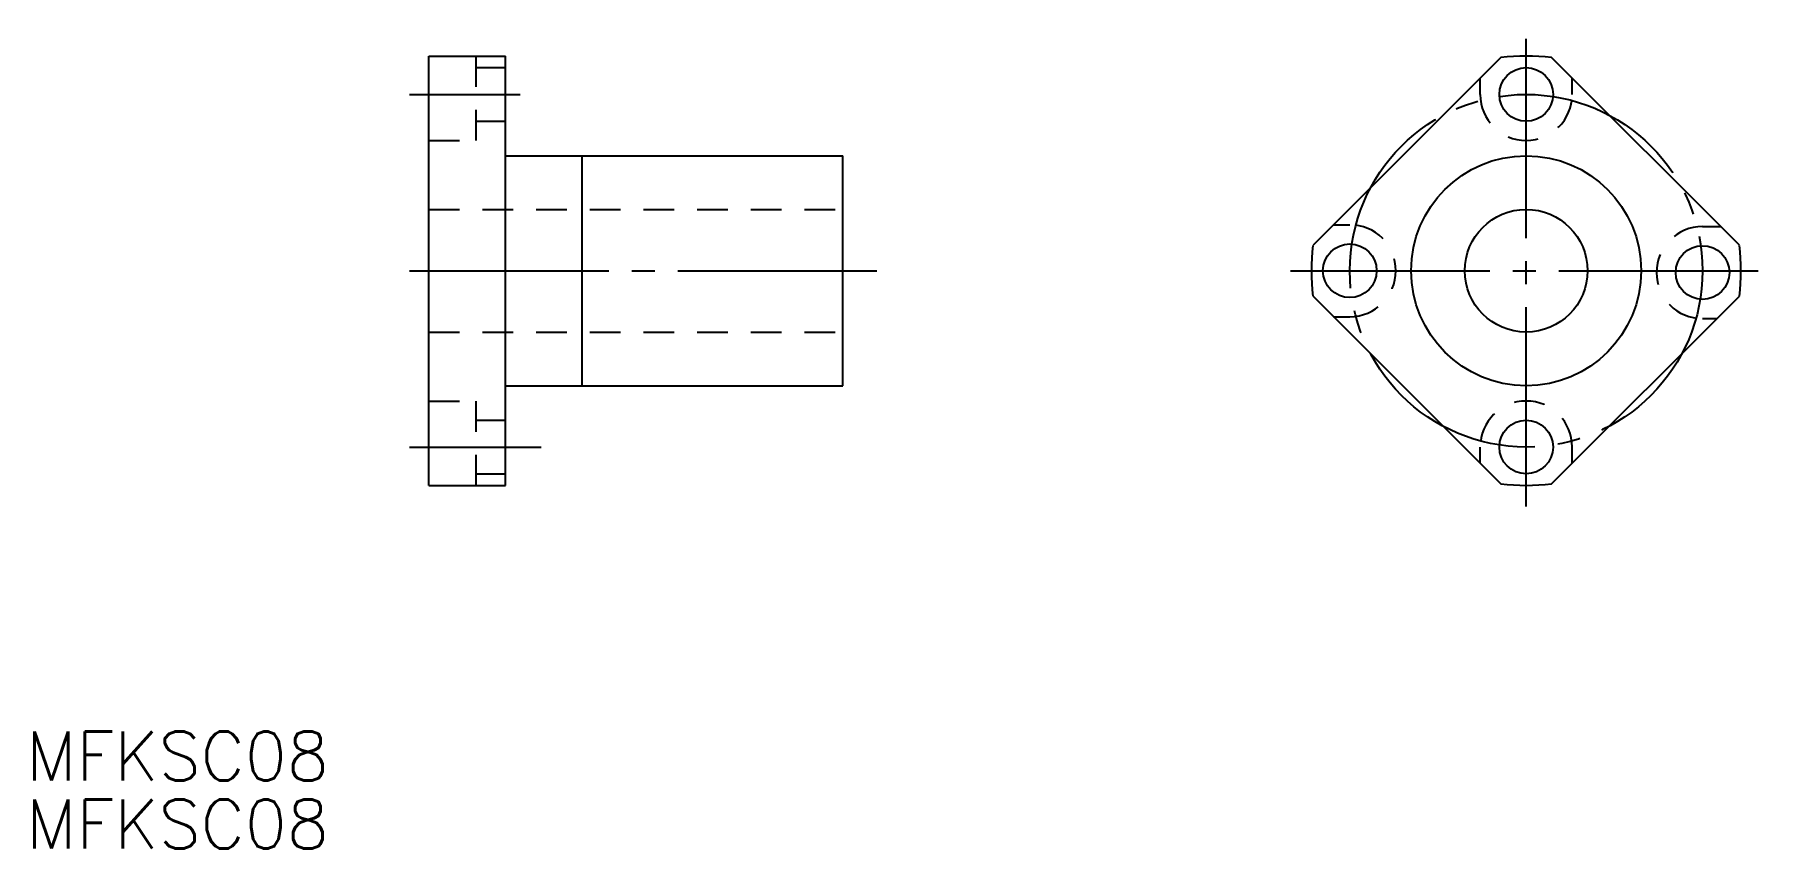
# Model space of a CAD drawing. Extents: x 80 to 193, y 139 to 192.
import ezdxf

# ---------------------------------------------------------------- set-up
doc = ezdxf.new("R2010")
doc.units = 0
doc.linetypes.add('CENTER', pattern=[17.5, 13, -1.5, 1.5, -1.5])
doc.linetypes.add('DASHED', pattern=[3.5, 2, -1.5])
doc.layers.get('0').update_dxf_attribs({"linetype": 'CONTINUOUS'})
doc.layers.add('CENTER', color=1, linetype='CENTER')
doc.styles.get("Standard").update_dxf_attribs({"font": 'txt.shx', "bigfont": '@extfont2.shx'})

msp = doc.modelspace()

# ---------------------------------------------------------------- linework, layer by layer
at = {"color": 7, "linetype": 'CONTINUOUS'}
for p, q in [((105.76, 190.39), (110.76, 190.39)), ((105.76, 162.39), (105.76, 190.39)), ((110.76, 162.39), (110.76, 190.39)), ((175.66, 190.29), (163.42, 178.05)), ((191.22, 178.05), (178.97, 190.29)), ((110.76, 183.89), (132.76, 183.89)), ((115.76, 168.89), (115.76, 183.89)), ((132.76, 168.89), (132.76, 183.89)), ((163.42, 174.74), (175.66, 162.49)), ((178.97, 162.49), (191.22, 174.74)), ((110.76, 168.89), (132.76, 168.89)), ((105.76, 162.39), (110.76, 162.39))]:
    msp.add_line(p, q, dxfattribs=at)
at = {"color": 3, "linetype": 'DASHED'}
for p, q in [((108.86, 184.89), (108.86, 190.39)), ((108.86, 189.64), (110.76, 189.64)), ((174.32, 187.89), (174.32, 188.95)), ((180.32, 187.89), (180.32, 188.95)), ((108.86, 186.14), (110.76, 186.14)), ((105.76, 184.89), (108.86, 184.89)), ((105.76, 180.39), (132.76, 180.39)), ((164.76, 179.39), (165.82, 179.39)), ((188.82, 179.27), (190, 179.27)), ((105.76, 172.39), (132.76, 172.39)), ((164.76, 173.39), (165.82, 173.39)), ((188.82, 173.27), (189.75, 173.27)), ((105.76, 167.89), (108.86, 167.89)), ((108.86, 162.39), (108.86, 167.89)), ((108.86, 166.64), (110.76, 166.64)), ((174.32, 163.83), (174.32, 164.89)), ((180.32, 163.83), (180.32, 164.89)), ((108.86, 163.14), (110.76, 163.14))]:
    msp.add_line(p, q, dxfattribs=at)
at = {"color": 7, "linetype": 'CONTINUOUS'}
for centre, radius in [((177.32, 187.89), 1.75), ((177.32, 176.39), 7.5), ((177.32, 176.39), 4), ((165.82, 176.39), 1.75), ((188.82, 176.27), 1.75), ((177.32, 164.89), 1.75)]:
    msp.add_circle(centre, radius, dxfattribs=at)
for start, end in [(83.2132, 96.7868), (173.2132, 186.7868), (353.2132, 6.7868), (263.2132, 276.7868)]:
    msp.add_arc((177.32, 176.39), 14, start, end, dxfattribs=at)
at = {"color": 3, "linetype": 'DASHED'}
for centre, start, end in [((177.32, 187.89), 180, 0), ((165.82, 176.39), 270, 90), ((188.82, 176.27), 90, 270), ((177.32, 164.89), 0, 180)]:
    msp.add_arc(centre, 3, start, end, dxfattribs=at)
at = {"layer": 'CENTER', "color": 1, "linetype": 'CENTER'}
for p, q in [((177.32, 161.02), (177.32, 191.8)), ((104.51, 187.89), (111.73, 187.89)), ((104.51, 176.39), (134.98, 176.39)), ((161.95, 176.39), (192.72, 176.39)), ((104.51, 164.89), (111.73, 164.89)), ((104.51, 164.89), (113.09, 164.89))]:
    msp.add_line(p, q, dxfattribs=at)
msp.add_circle((177.32, 176.39), 11.5, dxfattribs=at)

# ---------------------------------------------------------------- texts
at = {"color": 7, "linetype": 'CONTINUOUS'}
for p in [(79.51, 143.14), (79.51, 138.7)]:
    msp.add_text('MFKSC08', height=3.2, dxfattribs=at).set_placement(p)

doc.saveas('drawing.dxf')
